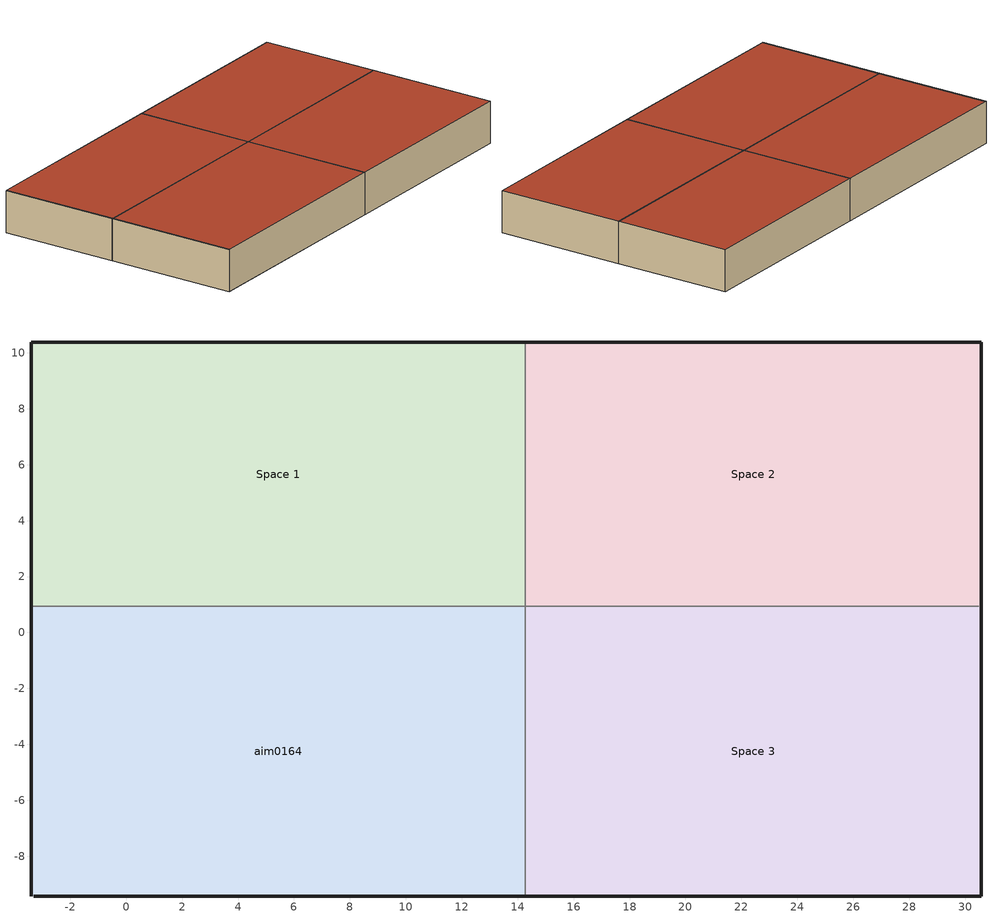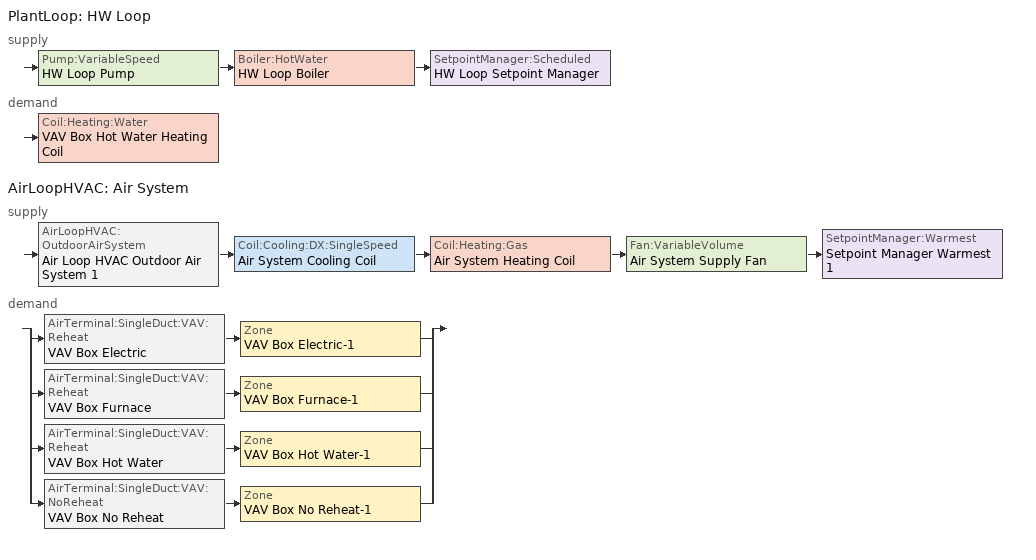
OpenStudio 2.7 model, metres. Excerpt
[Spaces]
Space 1
 floor ground (Slab edge uninsulated): -3.4,0.94 -3.4,10.39 14.28,10.39 14.28,0.94 z0
 wall outside (R-13 wood frame wall): 14.28,10.39 -3.4,10.39 -3.4,0.94 z0:3.35
 wall to aim0164: -3.4,0.94 14.28,0.94 z0:3.35
 wall to Space 2: 14.28,0.94 14.28,10.39 z0:3.35
 roof outside (R-20 over roof deck - cool roof): -3.3,0.94 14.28,0.94 14.28,10.39 -3.3,10.39 z3.35
aim0164
 floor ground (Slab edge uninsulated): -3.4,-9.42 -3.4,0.94 14.28,0.94 14.28,-9.42 z0
 wall outside (R-13 wood frame wall): -3.4,0.94 -3.4,-9.42 / -3.3,-9.42 14.28,-9.42 z0:3.35
 wall to Space 3: 14.28,-9.42 14.28,0.94 z0:3.35
 roof outside (R-20 over roof deck - cool roof): -3.3,-9.42 14.28,-9.42 14.28,0.94 -3.3,0.94 z3.35
Space 2
 floor ground (Slab edge uninsulated): 14.28,0.94 14.28,10.39 30.58,10.39 30.58,0.94 z0
 wall outside (R-13 wood frame wall): 30.58,0.94 30.58,10.39 14.28,10.39 z0:3.35
 wall to Space 3: 14.28,0.94 30.48,0.94 z0:3.35
 roof outside (R-20 over roof deck - cool roof): 14.28,0.94 30.58,0.94 30.58,10.39 14.28,10.39 z3.35
Space 3
 floor ground (Slab edge uninsulated): 14.28,-9.42 14.28,0.94 30.58,0.94 30.58,-9.42 z0
 wall outside (R-13 wood frame wall): 14.28,-9.42 30.58,-9.42 30.58,0.94 z0:3.35
 roof outside (R-20 over roof deck - cool roof): 14.28,-9.42 30.58,-9.42 30.58,0.94 14.28,0.94 z3.35
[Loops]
PlantLoop 'HW Loop'
 supply: Pump:VariableSpeed 'HW Loop Pump' > Boiler:HotWater 'HW Loop Boiler' > SetpointManager:Scheduled 'HW Loop Setpoint Manager'
 demand: Coil:Heating:Water 'VAV Box Hot Water Heating Coil'
AirLoopHVAC 'Air System'
 supply: AirLoopHVAC:OutdoorAirSystem 'Air Loop HVAC Outdoor Air System 1' > Coil:Cooling:DX:SingleSpeed 'Air System Cooling Coil' > Coil:Heating:Gas 'Air System Heating Coil' > Fan:VariableVolume 'Air System Supply Fan' > SetpointManager:Warmest 'Setpoint Manager Warmest 1'
 demand: split
  | AirTerminal:SingleDuct:VAV:Reheat 'VAV Box Electric' > Zone 'VAV Box Electric-1'
  | AirTerminal:SingleDuct:VAV:Reheat 'VAV Box Furnace' > Zone 'VAV Box Furnace-1'
  | AirTerminal:SingleDuct:VAV:Reheat 'VAV Box Hot Water' > Zone 'VAV Box Hot Water-1'
  | AirTerminal:SingleDuct:VAV:NoReheat 'VAV Box No Reheat' > Zone 'VAV Box No Reheat-1'
[Building]
Project Name: Space Type=Office SmallOffice - OpenOffice - 90.1-2013; Default Construction Set=90.1-2013 - Office - ASHRAE 169-2006-2A; Standards Building Type=Office
[Site:WaterMainsTemperature]
Calculation Method=Correlation; Annual Average Outdoor Air Temperature {C}=10.8; Maximum Difference In Monthly Average Outdoor Air Temperatures {deltaC}=23.2
[ClimateZones]
Climate Zone Institution Name 1=ASHRAE; Climate Zone Document Name 1=ANSI/ASHRAE Standard 169; Climate Zone Document Year 1=2006; Climate Zone Value 1=2A
[Site]
Denver Intl Ap_CO_USA: Latitude {deg}=39.83; Longitude {deg}=-104.65; Time Zone {hr}=-7; Elevation {m}=1650
[SizingPeriod:DesignDay] Barometric Pressure {Pa}=83011; Sky Clearness=0; Rain Indicator=0; Snow Indicator=0; Day of Month=21; Daylight Saving Time Indicator=0; Humidity Indicating Type=Wetbulb; Dry-Bulb Temperature Range Modifier Type=DefaultMultipliers
Name | Maximum Dry-Bulb Temperature {C} | Daily Dry-Bulb Temperature Range {deltaC} | Humidity Indicating Conditions at Maximum Dry-Bulb | Wind Speed {m/s} | Wind Direction {deg} | Month | Day Type | Solar Model Indicator | ASHRAE Taub | ASHRAE Taud
Denver Intl Ap Ann Clg .4% Condns DB=>MWB | 34.6 | 15.2 | 15.7 | 4.2 | 80 | 7 | SummerDesignDay | ASHRAETau | 0.424 | 2.012
Denver Intl Ap Ann Clg .4% Condns WB=>MDB | 27.3 | 15.2 | 18.3 | 4.2 | 80 | 7 | SummerDesignDay | ASHRAETau | 0.424 | 2.012
Denver Intl Ap Ann Htg 99.6% Condns DB | -17.4 | 0 | -17.4 | 3.3 | 160 | 12 | WinterDesignDay | ASHRAEClearSky
[Material]
Name | Roughness | Thickness {m} | Conductivity {W/m-K} | Density {kg/m3} | Specific Heat {J/kg-K} | Thermal Absorptance | Solar Absorptance | Visible Absorptance
Wood shingle  (WS01) | MediumRough | 0.017769 | 0.11544 | 512.64 | 1256.04
Wood Sft 3/4 in  (WD01) | MediumRough | 0.019049 | 0.11544 | 512.64 | 1381.644
GypBd 5/8 in  (GP02) | MediumRough | 0.015879 | 0.160266 | 801 | 837.36
Blt-Up roof 3/8 in  (BR01) | MediumRough | 0.00954 | 0.162516 | 1121.4 | 1465.38
MinBd 3 in R-10.4  (IN24) | MediumRough | 0.076196 | 0.041538 | 240.3 | 711.756
Soil 8 in | MediumRough | 0.204206 | 1.730735 | 1842.3 | 837.36
Conc heavyweight 140lb 8 in  (CC05) | MediumRough | 0.2032 | 1.311205 | 2242.8 | 837.36
4 in. Normalweight Concrete Floor | MediumRough | 0.1016 | 2.31 | 2322 | 832 | 0.9 | 0.7 | 0.7
1IN Stucco | Smooth | 0.0253 | 0.6918 | 1858 | 837 | 0.9 | 0.7 | 0.92
8IN CONCRETE HW RefBldg | Rough | 0.2032 | 1.311 | 2240 | 836.8 | 0.9 | 0.7 | 0.7
1/2IN Gypsum | Smooth | 0.0127 | 0.16 | 784.9 | 830 | 0.9 | 0.4 | 0.4
Roof Membrane - Highly Reflective | VeryRough | 0.0095 | 0.16 | 1121.29 | 1460 | 0.75 | 0.45 | 0.7
Metal Roof Surface; F08 Metal surface | Smooth | 0.0008 | 45.28 | 7824 | 500 | 0.9 | 0.7 | 0.7
100mm Normalweight concrete floor | MediumRough | 0.1016 | 2.31045 | 2322 | 832.557 |  | 0 | 0
G01 13mm gypsum board | Smooth | 0.0127 | 0.160031 | 800.001 | 1090.73 | 0.9 | 0.7 | 0.5
8 in. Normalweight Concrete Floor | MediumRough | 0.2032 | 2.31 | 2322 | 832 | 0.9 | 0.7 | 0.7
8 in. Concrete Block Basement Wall | MediumRough | 0.2032 | 1.326 | 1842 | 912 | 0.9 | 0.7 | 0.7
G05 25mm wood | MediumSmooth | 0.0254 | 0.15 | 608 | 1630 | 0.9 | 0.5 | 0.5
[Material:NoMass] Roughness=Smooth
Name | Thermal Resistance {m2-K/W} | Thermal Absorptance | Solar Absorptance | Visible Absorptance
Bldg paper felt  (BP01) | 0.01057
Minwool batt R13 w/ 2x4 frame | 1.6255
UG surface fictitious insulation | 5.28331
Carpet fiber pad  (CP01) | 0.36631
Typical Insulation R-6.78 | 1.19347 | 0.9 | 0.7 | 0.7
Typical Carpet Pad; CP02 CARPET PAD | 0.21648 | 0.9 | 0.7 | 0.8
Typical Insulation R-4.23 | 0.745657 | 0.9 | 0.7 | 0.7
Typical Insulation R-24.52 | 4.31889 | 0.9 | 0.7 | 0.7
Typical Insulation R-0.58 | 0.101875 | 0.9 | 0.7 | 0.7
Typical Insulation R-1.15 | 0.202527 | 0.9 | 0.7 | 0.7
[Construction]
R-13 wood frame wall: Wood shingle  (WS01), Bldg paper felt  (BP01), Wood Sft 3/4 in  (WD01), Minwool batt R13 w/ 2x4 frame, GypBd 5/8 in  (GP02)
R-20 over roof deck - cool roof: Blt-Up roof 3/8 in  (BR01), Bldg paper felt  (BP01), MinBd 3 in R-10.4  (IN24), MinBd 3 in R-10.4  (IN24), Wood Sft 3/4 in  (WD01)
Slab edge uninsulated: UG surface fictitious insulation, Soil 8 in, Conc heavyweight 140lb 8 in  (CC05), Carpet fiber pad  (CP01)
Typical Insulated Exterior Mass Floor R-9.35: Typical Insulation R-6.78, 4 in. Normalweight Concrete Floor, Typical Carpet Pad
Typical Insulated Exterior Mass Wall R-6.62: 1IN Stucco, 8IN CONCRETE HW RefBldg, Typical Insulation R-4.23, 1/2IN Gypsum
Typical IEAD Roof - Highly Reflective R-25.64: Roof Membrane - Highly Reflective, Typical Insulation R-24.52, Metal Roof Surface
Typical Interior Floor: 100mm Normalweight concrete floor, CP02 CARPET PAD
Typical Interior Wall: G01 13mm gypsum board, G01 13mm gypsum board
Typical Interior Ceiling: CP02 CARPET PAD, 100mm Normalweight concrete floor
Typical Insulated Carpeted 8in Slab Floor: 8 in. Normalweight Concrete Floor, Typical Carpet Pad
Typical Insulated Basement Mass Wall: 8 in. Concrete Block Basement Wall
U 0.60 SHGC 0.25 Dbl 2.5mm air: Glass_2175_LayerAvg, Gap_1_W_0_0025, Glass_2022F_LayerAvg
Typical Insulated Metal Door R-1.43: F08 Metal surface, Typical Insulation R-0.58
Typical Overhead Door R-2.0: Typical Insulation R-1.15
Window_U_0.65_SHGC_0.35_Skylight_Frame_Width_2.339_in: Glass_2052_LayerAvg, Gap_1_W_0_0024, Glass_2027F_LayerAvg
Typical Interior Window: Clear 3mm
Typical Interior Door; Typical Interior Partition: G05 25mm wood
[DefaultConstructionSet]
90.1-2013 - Office - ASHRAE 169-2006-2A: Default Exterior Surface Constructions=Default Surface Constructions 1; Default Interior Surface Constructions=Default Surface Constructions 2; Default Ground Contact Surface Constructions=Default Surface Constructions 3; Default Exterior SubSurface Constructions=Default Sub Surface Constructions 1; Default Interior SubSurface Constructions=Default Sub Surface Constructions 2; Interior Partition Construction=Typical Interior Partition
[DefaultSurfaceConstructions]
Name | Floor Construction | Wall Construction | Roof Ceiling Construction
Default Surface Constructions 1 | Typical Insulated Exterior Mass Floor R-9.35 | Typical Insulated Exterior Mass Wall R-6.62 | Typical IEAD Roof - Highly Reflective R-25.64
Default Surface Constructions 2 | Typical Interior Floor | Typical Interior Wall | Typical Interior Ceiling
Default Surface Constructions 3 | Typical Insulated Carpeted 8in Slab Floor | Typical Insulated Basement Mass Wall
[DefaultSubSurfaceConstructions] Glass Door Construction=U 0.60 SHGC 0.25 Dbl 2.5mm air
Name | Fixed Window Construction | Operable Window Construction | Door Construction | Overhead Door Construction | Skylight Construction | Tubular Daylight Dome Construction | Tubular Daylight Diffuser Construction
Default Sub Surface Constructions 1 | U 0.60 SHGC 0.25 Dbl 2.5mm air | U 0.60 SHGC 0.25 Dbl 2.5mm air | Typical Insulated Metal Door R-1.43 | Typical Overhead Door R-2.0 | Window_U_0.65_SHGC_0.35_Skylight_Frame_Width_2.339_in | Typical Interior Window | Typical Interior Window
Default Sub Surface Constructions 2 | Typical Interior Window | Typical Interior Window | Typical Interior Door |  | U 0.60 SHGC 0.25 Dbl 2.5mm air
[WindowMaterial:Glazing] Optical Data Type=SpectralAverage; Infrared Transmittance at Normal Incidence=0; Back Side Infrared Hemispherical Emissivity=0.84; Dirt Correction Factor for Solar and Visible Transmittance=1; Solar Diffusing=No
Name | Thickness {m} | Solar Transmittance at Normal Incidence | Front Side Solar Reflectance at Normal Incidence | Back Side Solar Reflectance at Normal Incidence | Visible Transmittance at Normal Incidence | Front Side Visible Reflectance at Normal Incidence | Back Side Visible Reflectance at Normal Incidence | Front Side Infrared Hemispherical Emissivity | Conductivity {W/m-K}
Glass_2175_LayerAvg | 0.0086 | 0.167758 | 0.217606 | 0.437978 | 0.416044 | 0.078729 | 0.10654 | 0.84 | 1
Glass_2022F_LayerAvg | 0.0039 | 0.355897 | 0.394095 | 0.265645 | 0.677694 | 0.042734 | 0.05547 | 0.046 | 1
Glass_2052_LayerAvg | 0.00837 | 0.507767 | 0.054228 | 0.0544931 | 0.586833 | 0.05805 | 0.058397 | 0.84 | 1
Glass_2027F_LayerAvg | 0.004 | 0.369744 | 0.470069 | 0.340935 | 0.765222 | 0.0546 | 0.073741 | 0.03675 | 1
Clear 3mm | 0.003 | 0.837 | 0.075 | 0.075 | 0.898 | 0.081 | 0.081 | 0.84 | 0.9
[WindowMaterial:Gas] Gas Type=Air
Name | Thickness {m}
Gap_1_W_0_0025 | 0.0025
Gap_1_W_0_0024 | 0.0024
[ThermalZone] Use Ideal Air Loads=No
Name | Volume {m3} | Thermostat
VAV Box Electric-1 | 487.42 | Thermostat Setpoint Dual Setpoint 4
VAV Box Furnace-1 | 448.588 | Thermostat Setpoint Dual Setpoint 3
VAV Box Hot Water-1 | 536.059 | Thermostat Setpoint Dual Setpoint 2
VAV Box No Reheat-1 | 493.914 | Thermostat Setpoint Dual Setpoint 1
[Sizing:Zone] Zone Cooling Design Supply Air Temperature Input Method=SupplyAirTemperature; Zone Cooling Design Supply Air Temperature {C}=14; Zone Cooling Design Supply Air Temperature Difference {deltaC}=11.11; Zone Heating Design Supply Air Temperature Input Method=SupplyAirTemperature; Zone Heating Design Supply Air Temperature {C}=40; Zone Heating Design Supply Air Temperature Difference {deltaC}=11.11; Zone Cooling Design Supply Air Humidity Ratio {kg-H2O/kg-air}=0.0085; Zone Heating Design Supply Air Humidity Ratio {kg-H2O/kg-air}=0.008; Cooling Design Air Flow Method=DesignDay; Heating Design Air Flow Method=DesignDay; Account for Dedicated Outdoor Air System=No; Dedicated Outdoor Air System Control Strategy=NeutralSupplyAir; Dedicated Outdoor Air Low Setpoint Temperature for Design {C}=autosize; Dedicated Outdoor Air High Setpoint Temperature for Design {C}=autosize
VAV Box Electric-1; VAV Box Furnace-1; VAV Box Hot Water-1; VAV Box No Reheat-1
[Zone equipment]
VAV Box Electric-1: VAV Box Electric
VAV Box Furnace-1: VAV Box Furnace
VAV Box Hot Water-1: VAV Box Hot Water
VAV Box No Reheat-1: VAV Box No Reheat
[Space]
Name | Default Schedule Set | Thermal Zone | Design Specification Outdoor Air Object
Space 1 | aim0118|aim0118|aim0124 | VAV Box Electric-1 | Space 1_ventilation
aim0164 | aim0180|aim0180|aim0186 | VAV Box Hot Water-1 | aim0164_ventilation
Space 2 | aim0241|aim0241|aim0247 | VAV Box Furnace-1 | Space 2_ventilation
Space 3 | aim0180|aim0180|aim0186 | VAV Box No Reheat-1 | Space 3_ventilation
[SpaceType]
Office SmallOffice - OpenOffice - 90.1-2013: Default Schedule Set=Office SmallOffice - OpenOffice Schedule Set; Design Specification Outdoor Air Object=Office SmallOffice - OpenOffice Ventilation; Standards Building Type=Office; Standards Space Type=SmallOffice - OpenOffice
[DefaultScheduleSet]
Name | Number of People Schedule | Lighting Schedule | Electric Equipment Schedule | People Activity Level Schedule | Infiltration Schedule
aim0118|aim0118|aim0124 | School Occupancy - 8am to 9pm | School Lighting - 7 AM to 9 PM | School Lighting - 7 AM to 9 PM
aim0180|aim0180|aim0186 | Common Office Occupancy - 8 AM to 5 PM | Office Lighting - 6 AM to 11 PM | Office Lighting - 6 AM to 11 PM
aim0241|aim0241|aim0247 | Restaurant Occupancy - Lunch and Dinner | Retail Lighting - 7 AM to 8 PM | Retail Lighting - 7 AM to 8 PM
Office SmallOffice - OpenOffice Schedule Set | OfficeSmall BLDG_OCC_SCH | OfficeSmall BLDG_LIGHT_SCH_2013 | OfficeSmall BLDG_EQUIP_SCH_2013 | OfficeSmall ACTIVITY_SCH | OfficeSmall INFIL_QUARTER_ON_SCH
[Lights:Definition] Design Level Calculation Method=Watts/Area
adv_import_light_0: Watts per Space Floor Area {W/m2}=21.5171
adv_import_light_1: Watts per Space Floor Area {W/m2}=10.7639
adv_import_light_2: Watts per Space Floor Area {W/m2}=9.68752
Office SmallOffice - OpenOffice Lights Definition: Watts per Space Floor Area {W/m2}=10.5486; Fraction Radiant=0.4; Fraction Visible=0.2; Return Air Fraction=0.4
[ElectricEquipment:Definition] Design Level Calculation Method=Watts/Area
Name | Watts per Space Floor Area {W/m2} | Fraction Radiant
adv_import_elec_equip_0 | 21.5278
adv_import_elec_equip_1 | 13.9931
adv_import_elec_equip_2 | 5.81251
Office SmallOffice - OpenOffice Elec Equip Definition | 10.3334 | 0.5
[People:Definition] Fraction Radiant=0.3
Name | Number of People Calculation Method | Number of People {people} | Space Floor Area per Person {m2/person} | People per Space Floor Area {person/m2}
adv_import_people_0 | People | 72
adv_import_people_1 | People | 7
adv_import_people_2; adv_import_people_3 | Area/Person |  | 18.5806
Office SmallOffice - OpenOffice People Definition | People/Area |  |  | 0.0565105
[Lights] Fraction Replaceable=1
Name | Lights Definition | Space or SpaceType
Space 1_lights | adv_import_light_0 | Space 1
aim0164_lights | adv_import_light_1 | aim0164
Space 2_lights | adv_import_light_2 | Space 2
Space 3_lights | adv_import_light_1 | Space 3
Office SmallOffice - OpenOffice Lights | Office SmallOffice - OpenOffice Lights Definition | Office SmallOffice - OpenOffice - 90.1-2013
[ElectricEquipment]
Name | Electric Equipment Definition | Space or SpaceType
Space 1_elec_equip | adv_import_elec_equip_0 | Space 1
aim0164_elec_equip | adv_import_elec_equip_1 | aim0164
Space 2_elec_equip | adv_import_elec_equip_2 | Space 2
Space 3_elec_equip | adv_import_elec_equip_1 | Space 3
Office SmallOffice - OpenOffice Elec Equip | Office SmallOffice - OpenOffice Elec Equip Definition | Office SmallOffice - OpenOffice - 90.1-2013
[People] Multiplier=1
Name | People Definition | Space or SpaceType | Activity Level Schedule | Work Efficiency Schedule | Clothing Insulation Schedule | Air Velocity Schedule
Space 1_people | adv_import_people_0 | Space 1 | activity_70.33705684133334
aim0164_people | adv_import_people_1 | aim0164 | activity_131.8819815775
Space 2_people | adv_import_people_2 | Space 2 | activity_161.1890885947222
Space 3_people | adv_import_people_3 | Space 3 | activity_131.8819815775
Office SmallOffice - OpenOffice People | Office SmallOffice - OpenOffice People Definition | Office SmallOffice - OpenOffice - 90.1-2013 |  | Work Efficiency Schedule | Clothing Schedule | Air Velocity Schedule
[SpaceInfiltration:DesignFlowRate] Design Flow Rate Calculation Method=Flow/ExteriorArea
Name | Space or SpaceType | Flow per Exterior Surface Area {m3/s-m2}
Space 1_infiltration | Space 1 | 0.00019304
aim0164_infiltration | aim0164 | 0.00019304
Space 2_infiltration | Space 2 | 0.00019304
Space 3_infiltration | Space 3 | 0.00019304
Office SmallOffice - OpenOffice Infiltration | Office SmallOffice - OpenOffice - 90.1-2013 | 0.00056896
[DesignSpecification:OutdoorAir]
Name | Outdoor Air Flow per Person {m3/s-person} | Outdoor Air Flow per Floor Area {m3/s-m2} | Outdoor Air Flow Rate {m3/s} | Outdoor Air Flow Air Changes per Hour {1/hr} | Outdoor Air Method
Space 1_ventilation | 0.00353961 | 0.0003048 | 0.295477 | 0
aim0164_ventilation | 0.00235974 | 0.0003048 | 0.0709718 | 0
Space 2_ventilation | 0.00353961 | 0.0009144 | 0.505045 | 0
Space 3_ventilation | 0.00235974 | 0.0003048 | 0.063382 | 0
Office SmallOffice - OpenOffice Ventilation | 0.00235974 | 0.0003048 |  |  | Sum
[PlantLoop]
HW Loop: Fluid Type=Water; Glycol Concentration=0; Plant Loop Volume {m3}=Autocalculate; Load Distribution Scheme=Optimal
[Sizing:Plant]
HW Loop: Loop Type=Heating; Design Loop Exit Temperature {C}=60; Loop Design Temperature Difference {deltaC}=16.6667; Sizing Option=NonCoincident; Zone Timesteps in Averaging Window=1; Coincident Sizing Factor Mode=None
[Boiler:HotWater]
HW Loop Boiler: Fuel Type=NaturalGas; Nominal Thermal Efficiency=0.92; Efficiency Curve Temperature Evaluation Variable=LeavingBoiler; Design Water Outlet Temperature {C}=60; Maximum Part Load Ratio=1.2; Water Outlet Upper Temperature Limit {C}=95; Boiler Flow Mode=LeavingSetpointModulated; Parasitic Electric Load {W}=0; Sizing Factor=1
[Pump:VariableSpeed]
HW Loop Pump: Rated Pump Head {Pa}=179344; Motor Efficiency=0.9; Pump Control Type=Intermittent; Skin Loss Radiative Fraction=0.5; Design Power Sizing Method=PowerPerFlowPerPressure; Design Electric Power per Unit Flow Rate {W/(m3/s)}=348701.1; Design Shaft Power per Unit Flow Rate per Unit Head {W-s/m3-Pa}=1.28205; Design Minimum Flow Rate Fraction=0
[SetpointManager:Scheduled]
HW Loop Setpoint Manager: Control Variable=Temperature; Schedule=HW Loop Temp Schedule
[AirLoopHVAC]
Air System: Availability Schedule=Always On Discrete; Design Supply Air Flow Rate {m3/s}=AutoSize
[Sizing:System]
Air System: Type of Load to Size On=Sensible; Design Outdoor Air Flow Rate {m3/s}=Autosize; Central Heating Maximum System Air Flow Ratio=0.3; Preheat Design Temperature {C}=7; Preheat Design Humidity Ratio {kg-H2O/kg-Air}=0.008; Precool Design Temperature {C}=12.8; Precool Design Humidity Ratio {kg-H2O/kg-Air}=0.008; Central Cooling Design Supply Air Temperature {C}=12.8; Central Heating Design Supply Air Temperature {C}=16.7; Sizing Option=NonCoincident; 100% Outdoor Air in Cooling=Yes; 100% Outdoor Air in Heating=Yes; Central Cooling Design Supply Air Humidity Ratio {kg-H2O/kg-Air}=0.0085; Central Heating Design Supply Air Humidity Ratio {kg-H2O/kg-Air}=0.008; Cooling Design Air Flow Method=DesignDay; Cooling Design Air Flow Rate {m3/s}=0; Heating Design Air Flow Method=DesignDay; Heating Design Air Flow Rate {m3/s}=0; System Outdoor Air Method=ZoneSum; Zone Maximum Outdoor Air Fraction=1; Cooling Supply Air Flow Rate Per Floor Area {m3/s-m2}=0.00996765; Cooling Fraction of Autosized Cooling Supply Air Flow Rate=1; Cooling Supply Air Flow Rate Per Unit Cooling Capacity {m3/s-W}=3.94755e-05; Heating Supply Air Flow Rate Per Floor Area {m3/s-m2}=0.00996765; Heating Fraction of Autosized Heating Supply Air Flow Rate=1; Heating Fraction of Autosized Cooling Supply Air Flow Rate=1; Heating Supply Air Flow Rate Per Unit Heating Capacity {m3/s-W}=3.15882e-05; Cooling Design Capacity Method=CoolingDesignCapacity; Cooling Design Capacity {W}=autosize; Cooling Design Capacity Per Floor Area {W/m2}=234.7; Fraction of Autosized Cooling Design Capacity=1; Heating Design Capacity Method=HeatingDesignCapacity; Heating Design Capacity {W}=autosize; Heating Design Capacity Per Floor Area {W/m2}=157; Fraction of Autosized Heating Design Capacity=1; Central Cooling Capacity Control Method=OnOff
[Controller:OutdoorAir]
Controller Outdoor Air 1: Minimum Outdoor Air Flow Rate {m3/s}=0; Maximum Outdoor Air Flow Rate {m3/s}=Autosize; Economizer Control Type=NoEconomizer; Economizer Control Action Type=ModulateFlow; Economizer Maximum Limit Dry-Bulb Temperature {C}=28; Economizer Maximum Limit Enthalpy {J/kg}=64000; Economizer Minimum Limit Dry-Bulb Temperature {C}=-100; Lockout Type=NoLockout; Minimum Limit Type=FixedMinimum; Controller Mechanical Ventilation=Controller Mechanical Ventilation 1; High Humidity Control=No; Heat Recovery Bypass Control Type=BypassWhenWithinEconomizerLimits
[Controller:MechanicalVentilation]
Controller Mechanical Ventilation 1: Availability Schedule=Always On Discrete; System Outdoor Air Method=ZoneSum
[AirLoopHVAC:OutdoorAirSystem]
Air Loop HVAC Outdoor Air System 1: Controller=Controller Outdoor Air 1
[Fan:VariableVolume]
Air System Supply Fan: Availability Schedule=Always On Discrete; Fan Total Efficiency=0.6045; Pressure Rise {Pa}=1017.592; Maximum Flow Rate {m3/s}=Autosize; Fan Power Minimum Flow Rate Input Method=FixedFlowRate; Fan Power Minimum Flow Fraction=0; Fan Power Minimum Air Flow Rate {m3/s}=0; Motor Efficiency=0.93; Motor In Airstream Fraction=1; Fan Power Coefficient 1=0.0407599; Fan Power Coefficient 2=0.088045; Fan Power Coefficient 3=-0.0729261; Fan Power Coefficient 4=0.94374; Fan Power Coefficient 5=0
[Coil:Heating:Gas] Availability Schedule=Always On Discrete; Gas Burner Efficiency=0.8; Nominal Capacity {W}=AutoSize; Parasitic Electric Load {W}=0; Parasitic Gas Load {W}=0
Air System Heating Coil; VAV Box Furnace Heating Coil
[Coil:Cooling:DX:SingleSpeed]
Air System Cooling Coil: Availability Schedule=Always On Discrete; Rated Total Cooling Capacity {W}=autosize; Rated Sensible Heat Ratio=autosize; Rated COP {W/W}=3; Rated Air Flow Rate {m3/s}=autosize; Rated Evaporator Fan Power Per Volume Flow Rate {W/(m3/s)}=773.3; Total Cooling Capacity Function of Temperature Curve=Curve Biquadratic 1; Total Cooling Capacity Function of Flow Fraction Curve=Curve Quadratic 1; Energy Input Ratio Function of Temperature Curve=Curve Biquadratic 2; Energy Input Ratio Function of Flow Fraction Curve=Curve Quadratic 2; Part Load Fraction Correlation Curve=Curve Quadratic 3; Condenser Type=AirCooled; Evaporative Condenser Effectiveness=0; Evaporative Condenser Air Flow Rate {m3/s}=Autosize; Evaporative Condenser Pump Rated Power Consumption {W}=Autosize; Crankcase Heater Capacity {W}=0; Maximum Outdoor Dry-Bulb Temperature for Crankcase Heater Operation {C}=0; Basin Heater Capacity {W/K}=0; Basin Heater Setpoint Temperature {C}=10
[SetpointManager:Warmest]
Setpoint Manager Warmest 1: Control Variable=Temperature; Minimum Setpoint Temperature {C}=12.2; Maximum Setpoint Temperature {C}=15.6; Strategy=MaximumTemperature
[Coil:Heating:Electric]
VAV Box Electric Heating Coil: Availability Schedule=Always On Discrete
[AirTerminal:SingleDuct:VAV:Reheat] Availability Schedule=Always On Discrete; Maximum Air Flow Rate {m3/s}=AutoSize; Zone Minimum Air Flow Input Method=Constant; Constant Minimum Air Flow Fraction=0.3; Fixed Minimum Air Flow Rate {m3/s}=0; Maximum Hot Water or Steam Flow Rate {m3/s}=AutoSize; Minimum Hot Water or Steam Flow Rate {m3/s}=0; Convergence Tolerance=0.001; Damper Heating Action=Normal; Maximum Flow per Zone Floor Area During Reheat {m3/s-m2}=AutoSize; Maximum Flow Fraction During Reheat=AutoSize; Maximum Reheat Air Temperature {C}=35; Control For Outdoor Air=No
Name | Reheat Coil
VAV Box Electric | VAV Box Electric Heating Coil
VAV Box Furnace | VAV Box Furnace Heating Coil
VAV Box Hot Water | VAV Box Hot Water Heating Coil
[Coil:Heating:Water]
VAV Box Hot Water Heating Coil: Availability Schedule=Always On Discrete
[AirTerminal:SingleDuct:VAV:NoReheat]
VAV Box No Reheat: Availability Schedule=Always On Discrete; Maximum Air Flow Rate {m3/s}=autosize; Zone Minimum Air Flow Input Method=Constant; Constant Minimum Air Flow Fraction=0.3; Control For Outdoor Air=No
[ThermostatSetpoint:DualSetpoint] Heating Setpoint Temperature Schedule=OfficeSmall HTGSETP_SCH_NO_OPTIMUM; Cooling Setpoint Temperature Schedule=OfficeSmall CLGSETP_SCH_NO_OPTIMUM
Thermostat Setpoint Dual Setpoint 1; Thermostat Setpoint Dual Setpoint 2; Thermostat Setpoint Dual Setpoint 3; Thermostat Setpoint Dual Setpoint 4
[Schedule:Ruleset]
Name | Default Day Schedule | Summer Design Day Schedule | Winter Design Day Schedule
School Lighting - 7 AM to 9 PM | School Lighting - 7 AM to 9 PM All
School Occupancy - 8am to 9pm | School Occupancy - 8am to 9pm All
Office Lighting - 6 AM to 11 PM | Office Lighting - 6 AM to 11 PM All
Common Office Occupancy - 8 AM to 5 PM | Common Office Occupancy - 8 AM to 5 PM All
Retail Lighting - 7 AM to 8 PM | Retail Lighting - 7 AM to 8 PM All
Restaurant Occupancy - Lunch and Dinner | Restaurant Occupancy - Lunch and Dinner All
activity_70.33705684133334 | activity_70.33705684133334 activity_70.33705684133334_default
activity_131.8819815775 | activity_131.8819815775 activity_131.8819815775_default
activity_161.1890885947222 | activity_161.1890885947222 activity_161.1890885947222_default
HW Loop Temp Schedule | HW Loop Schedule Default
Clothing Schedule | Clothing Schedule Default Winter Clothes
Air Velocity Schedule | Air Velocity Schedule Default
Work Efficiency Schedule | Work Efficiency Schedule Default
OfficeSmall BLDG_OCC_SCH | OfficeSmall BLDG_OCC_SCH Default | OfficeSmall BLDG_OCC_SCH Summer Design Day | OfficeSmall BLDG_OCC_SCH Winter Design Day
OfficeSmall ACTIVITY_SCH | OfficeSmall ACTIVITY_SCH Default | OfficeSmall ACTIVITY_SCH Summer Design Day | OfficeSmall ACTIVITY_SCH Winter Design Day
OfficeSmall BLDG_LIGHT_SCH_2013 | OfficeSmall BLDG_LIGHT_SCH_2013 Default | OfficeSmall BLDG_LIGHT_SCH_2013 Summer Design Day | OfficeSmall BLDG_LIGHT_SCH_2013 Winter Design Day
OfficeSmall BLDG_EQUIP_SCH_2013 | OfficeSmall BLDG_EQUIP_SCH_2013 Default | OfficeSmall BLDG_EQUIP_SCH_2013 Summer Design Day | OfficeSmall BLDG_EQUIP_SCH_2013 Winter Design Day
OfficeSmall INFIL_QUARTER_ON_SCH | OfficeSmall INFIL_QUARTER_ON_SCH Default | OfficeSmall INFIL_QUARTER_ON_SCH Summer Design Day | OfficeSmall INFIL_QUARTER_ON_SCH Winter Design Day
OfficeSmall HTGSETP_SCH_NO_OPTIMUM | OfficeSmall HTGSETP_SCH_NO_OPTIMUM Default | OfficeSmall HTGSETP_SCH_NO_OPTIMUM Summer Design Day | OfficeSmall HTGSETP_SCH_NO_OPTIMUM Winter Design Day
OfficeSmall CLGSETP_SCH_NO_OPTIMUM | OfficeSmall CLGSETP_SCH_NO_OPTIMUM Default | OfficeSmall CLGSETP_SCH_NO_OPTIMUM Summer Design Day | OfficeSmall CLGSETP_SCH_NO_OPTIMUM Winter Design Day
[Schedule:Day]
School Lighting - 7 AM to 9 PM All: 7, 0, 0, 8, 0, 0.3, 9, 0, 0.85, 12, 0, 0.95, 15, 0, 0.8, 16, 0, 0.7, 18, 0, 0.5, 20, 0, 0.35, 22, 0, 0.3, 24, 0, 0
School Occupancy - 8am to 9pm All: 7, 0, 0, 8, 0, 0.05, 9, 0, 0.75, 11, 0, 0.9, 15, 0, 0.8, 16, 0, 0.45, 17, 0, 0.15, 18, 0, 0.05, 19, 0, 0.15, 21, 0, 0.2, 22, 0, 0.1, 24, 0, 0
Office Lighting - 6 AM to 11 PM All: 6, 0, 0, 7, 0, 0.1, 8, 0, 0.3, 12, 0, 0.9, 13, 0, 0.8, 17, 0, 0.9, 18, 0, 0.5, 20, 0, 0.3, 22, 0, 0.2, 24, 0, 0
Common Office Occupancy - 8 AM to 5 PM All: 7, 0, 0, 8, 0, 0.1, 9, 0, 0.2, 11, 0, 0.95, 13, 0, 0.45, 18, 0, 0.95, 19, 0, 0.3, 22, 0, 0.1, 24, 0, 0
Retail Lighting - 7 AM to 8 PM All: 7, 0, 0, 8, 0, 0.2, 9, 0, 0.5, 18, 0, 0.9, 20, 0, 0.6, 21, 0, 0.5, 24, 0, 0
Restaurant Occupancy - Lunch and Dinner All: 2, 0, 0.15, 3, 0, 0.05, 7, 0, 0, 10, 0, 0.05, 11, 0, 0.2, 12, 0, 0.5, 13, 0, 0.8, 14, 0, 0.7, 15, 0, 0.4, 16, 0, 0.2, 17, 0, 0.25, 18, 0, 0.5, 21, 0, 0.8, 22, 0, 0.5, 23, 0, 0.35, 24, 0, 0.2
activity_70.33705684133334 activity_70.33705684133334_default: 24, 0, 70.3371
activity_131.8819815775 activity_131.8819815775_default: 24, 0, 131.882
activity_161.1890885947222 activity_161.1890885947222_default: 24, 0, 161.189
HW Loop Schedule Default: 24, 0, 60
Clothing Schedule Default Winter Clothes; OfficeSmall BLDG_OCC_SCH Summer Design Day; OfficeSmall BLDG_LIGHT_SCH_2013 Summer Design Day; OfficeSmall BLDG_EQUIP_SCH_2013 Summer Design Day; OfficeSmall INFIL_QUARTER_ON_SCH Default: 24, 0, 1
Clothing Schedule Summer Clothes: 24, 0, 0.5
Air Velocity Schedule Default: 24, 0, 0.2
Work Efficiency Schedule Default; OfficeSmall BLDG_OCC_SCH Default; OfficeSmall BLDG_OCC_SCH Winter Design Day; OfficeSmall BLDG_LIGHT_SCH_2013 Winter Design Day; OfficeSmall BLDG_EQUIP_SCH_2013 Winter Design Day: 24, 0, 0
OfficeSmall BLDG_OCC_SCH Wkdy Day: 6, 0, 0, 7, 0, 0.11, 8, 0, 0.21, 12, 0, 1, 13, 0, 0.53, 17, 0, 1, 18, 0, 0.32, 22, 0, 0.11, 23, 0, 0.05, 24, 0, 0
OfficeSmall ACTIVITY_SCH Default; OfficeSmall ACTIVITY_SCH Winter Design Day; OfficeSmall ACTIVITY_SCH Summer Design Day: 24, 0, 120
OfficeSmall BLDG_LIGHT_SCH_2013 Default; OfficeSmall BLDG_LIGHT_SCH_2013 Default|Wkdy Day: 5, 0, 0.18, 6, 0, 0.23, 7, 0, 0.178641, 8, 0, 0.326215, 12, 0, 0.699031, 13, 0, 0.621361, 17, 0, 0.699031, 18, 0, 0.473788, 20, 0, 0.326215, 22, 0, 0.248544, 23, 0, 0.178641, 24, 0, 0.18
OfficeSmall BLDG_LIGHT_SCH_2013 Wknd Day: 24, 0, 0.18
OfficeSmall BLDG_EQUIP_SCH_2013 Default; OfficeSmall BLDG_EQUIP_SCH_2013 Default|Wkdy Day: 6, 0, 0.409478, 8, 0, 0.479753, 12, 0, 0.959505, 13, 0, 0.901935, 17, 0, 0.959505, 18, 0, 0.479753, 23, 0, 0.191901, 24, 0, 0.163791
OfficeSmall BLDG_EQUIP_SCH_2013 Wknd Day: 24, 0, 0.163791
OfficeSmall INFIL_QUARTER_ON_SCH Summer Design Day; OfficeSmall INFIL_QUARTER_ON_SCH SmrDsn|Wkdy Day: 7, 0, 1, 19, 0, 0.25, 24, 0, 1
OfficeSmall INFIL_QUARTER_ON_SCH Winter Design Day; OfficeSmall INFIL_QUARTER_ON_SCH WntrDsn|Sat Day: 7, 0, 1, 18, 0, 0.25, 24, 0, 1
OfficeSmall HTGSETP_SCH_NO_OPTIMUM Default; OfficeSmall HTGSETP_SCH_NO_OPTIMUM Summer Design Day: 24, 0, 15.56
OfficeSmall HTGSETP_SCH_NO_OPTIMUM Wkdy Day: 6, 0, 15.56, 19, 0, 21.11, 24, 0, 15.56
OfficeSmall HTGSETP_SCH_NO_OPTIMUM Winter Design Day: 24, 0, 21.11
OfficeSmall CLGSETP_SCH_NO_OPTIMUM Default; OfficeSmall CLGSETP_SCH_NO_OPTIMUM Winter Design Day: 24, 0, 29.44
OfficeSmall CLGSETP_SCH_NO_OPTIMUM Summer Design Day: 24, 0, 23.89
OfficeSmall CLGSETP_SCH_NO_OPTIMUM Wkdy Day: 6, 0, 29.44, 18, 0, 23.89, 24, 0, 29.44
[Schedule:Constant]
Always On Discrete: Value=1
[Curve:Biquadratic] Minimum Value of x=17; Maximum Value of x=22; Minimum Value of y=13; Maximum Value of y=46
Name | Coefficient1 Constant | Coefficient2 x | Coefficient3 x**2 | Coefficient4 y | Coefficient5 y**2 | Coefficient6 x*y
Curve Biquadratic 1 | 0.942588 | 0.00954335 | 0.00068377 | -0.0110427 | 5.249e-06 | -9.72e-06
Curve Biquadratic 2 | 0.342414 | 0.034885 | -0.0006237 | 0.00497722 | 0.000437951 | -0.000728028
[Curve:Quadratic]
Name | Coefficient1 Constant | Coefficient2 x | Coefficient3 x**2 | Minimum Value of x | Maximum Value of x
Curve Quadratic 1 | 0.8 | 0.2 | 0 | 0.5 | 1.5
Curve Quadratic 2 | 1.1552 | -0.1808 | 0.0256 | 0.5 | 1.5
Curve Quadratic 3 | 0.85 | 0.15 | 0 | 0 | 1
[Schedule:Rule] Date Specification Type=DateRange; Start Day=1
Name | Schedule Ruleset | Rule Order | Day Schedule | Start Month | End Month | End Day | Apply Monday | Apply Tuesday | Apply Wednesday | Apply Thursday | Apply Friday | Apply Sunday | Apply Saturday
Schedule Rule 1 | Clothing Schedule | 0 | Clothing Schedule Summer Clothes | 5 | 9 | 30
Schedule Rule 2 | OfficeSmall BLDG_OCC_SCH | 0 | OfficeSmall BLDG_OCC_SCH Wkdy Day | 1 | 12 | 31 | Yes | Yes | Yes | Yes | Yes
Schedule Rule 3 | OfficeSmall BLDG_LIGHT_SCH_2013 | 1 | OfficeSmall BLDG_LIGHT_SCH_2013 Default|Wkdy Day | 1 | 12 | 31 | Yes | Yes | Yes | Yes | Yes
Schedule Rule 4 | OfficeSmall BLDG_LIGHT_SCH_2013 | 0 | OfficeSmall BLDG_LIGHT_SCH_2013 Wknd Day | 1 | 12 | 31 |  |  |  |  |  | Yes | Yes
Schedule Rule 5 | OfficeSmall BLDG_EQUIP_SCH_2013 | 1 | OfficeSmall BLDG_EQUIP_SCH_2013 Default|Wkdy Day | 1 | 12 | 31 | Yes | Yes | Yes | Yes | Yes
Schedule Rule 6 | OfficeSmall BLDG_EQUIP_SCH_2013 | 0 | OfficeSmall BLDG_EQUIP_SCH_2013 Wknd Day | 1 | 12 | 31 |  |  |  |  |  | Yes | Yes
Schedule Rule 7 | OfficeSmall INFIL_QUARTER_ON_SCH | 1 | OfficeSmall INFIL_QUARTER_ON_SCH SmrDsn|Wkdy Day | 1 | 12 | 31 | Yes | Yes | Yes | Yes | Yes
Schedule Rule 8 | OfficeSmall INFIL_QUARTER_ON_SCH | 0 | OfficeSmall INFIL_QUARTER_ON_SCH WntrDsn|Sat Day | 1 | 12 | 31 |  |  |  |  |  |  | Yes
Schedule Rule 9 | OfficeSmall HTGSETP_SCH_NO_OPTIMUM | 0 | OfficeSmall HTGSETP_SCH_NO_OPTIMUM Wkdy Day | 1 | 12 | 31 | Yes | Yes | Yes | Yes | Yes
Schedule Rule 10 | OfficeSmall CLGSETP_SCH_NO_OPTIMUM | 0 | OfficeSmall CLGSETP_SCH_NO_OPTIMUM Wkdy Day | 1 | 12 | 31 | Yes | Yes | Yes | Yes | Yes
